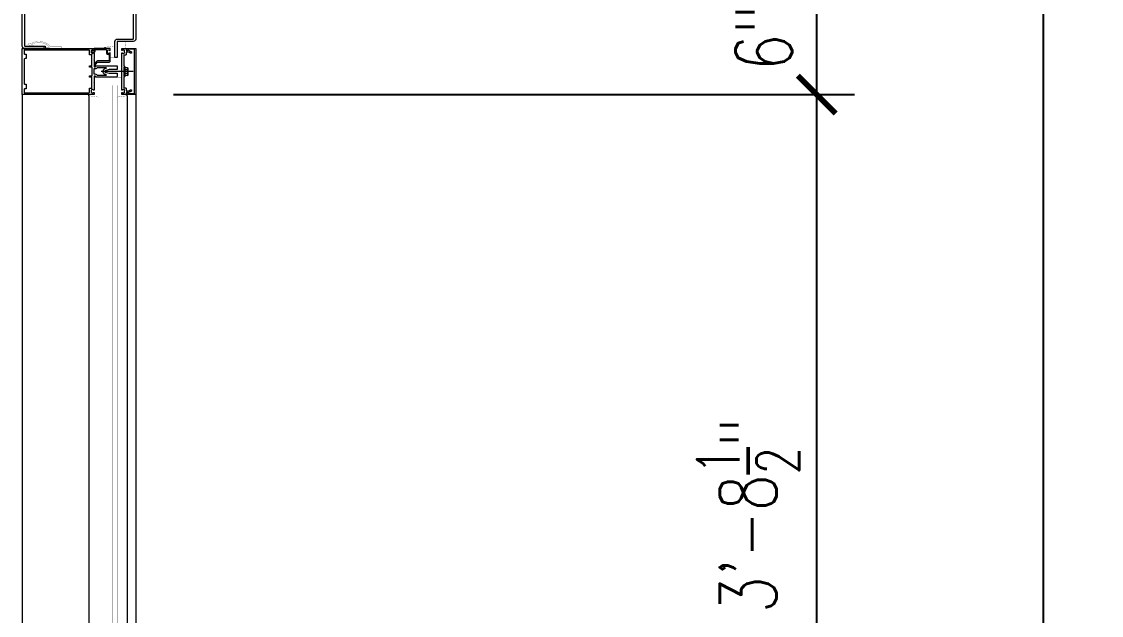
# Model space of a CAD drawing. Header units: inches. Extents: x 3850 to 5846, y -3 to 909.
# Drawn here: x 5740.9 to 5798, y 695.5 to 726.9 of the extents above; entities that cross this region are included whole.
import ezdxf

# ---------------------------------------------------------------- set-up
doc = ezdxf.new("R2010")
doc.units = ezdxf.units.IN
doc.header["$LTSCALE"] = 0.5
doc.header["$MEASUREMENT"] = 0
doc.layers.get('0').update_dxf_attribs({"lineweight": 18})
doc.layers.get('Defpoints').update_dxf_attribs({"color": 140, "lineweight": 18})
for name, color, linetype, lineweight in [('A-Anno-Dims', 211, 'Continuous', 18), ('A-Detl-Fine', 90, 'Continuous', 18), ('A-Detl-Medm', 31, 'Continuous', 25), ('A-Detl-Thin', 150, 'Continuous', 18), ('A-Detl-Wide', 213, 'Continuous', 50)]:
    doc.layers.add(name, color=color, linetype=linetype, lineweight=lineweight)
doc.styles.add('Arch-Dim', font='romans.shx', dxfattribs={"width": 0.75})
doc.dimstyles.new('Aec-Arch-I-96', dxfattribs={"dimscale": 96, "dimtxt": 0.09375, "dimasz": 0.0625, "dimexe": 0.0625, "dimexo": 0.0625, "dimgap": 0.03125, "dimtad": 1, "dimdec": 4, "dimzin": 3, "dimdsep": 46, "dimlunit": 4, "dimtxsty": 'Arch-Dim', "dimblk": 'ARCHTICK', "dimcen": 0.09375, "dimazin": 2, "dimtfac": 0.75, "dimtdec": 4, "dimtix": 1, "dimtmove": 2, "dimatfit": 2, "dimfxl": 1, "dimtolj": 1, "dimtzin": 0, "dimarcsym": 0})

# ---------------------------------------------------------------- blocks, each defined once
blk = doc.blocks.new('_ArchTick')
at = {"color": 0, "linetype": 'ByBlock', "const_width": 0.15}
blk.add_lwpolyline([(-0.5, -0.5), (0.5, 0.5)], dxfattribs=at)
blk = doc.blocks.new('*D239')
at = {"layer": 'A-Anno-Dims', "color": 0, "lineweight": -2, "transparency": 16777216}
for p, q in [((5748.92, 729.004), (5796.92, 729.004)), ((5794.92, 569.004), (5794.92, 729.004)), ((5748.92, 569.004), (5796.92, 569.004))]:
    blk.add_line(p, q, dxfattribs=at)
at = {"layer": 'Defpoints', "color": 0, "transparency": 16777216}
for p in [(5746.92, 729.004), (5794.92, 729.004), (5746.92, 569.004)]:
    blk.add_point(p, dxfattribs=at)
at = {"layer": 'A-Anno-Dims', "color": 0, "lineweight": -2, "transparency": 16777216, "xscale": 2, "yscale": 2, "zscale": 2}
for p, rotation in [((5794.92, 729.004), 90), ((5794.92, 569.004), 270)]:
    blk.add_blockref('_ArchTick', p, dxfattribs=dict(at, rotation=rotation))
at = {"layer": 'A-Anno-Dims', "color": 0, "transparency": 16777216, "insert": (5792.135, 649.004), "char_height": 3, "attachment_point": 5, "rotation": 90, "style": 'Arch-Dim'}
blk.add_mtext('\\A1;13\'-4"', dxfattribs=at)
blk = doc.blocks.new('*D241')
at = {"layer": 'A-Anno-Dims', "color": 0, "lineweight": -2, "transparency": 16777216}
for p, q in [((5748.92, 810.25), (5808.921, 810.25)), ((5806.921, 57), (5806.921, 810.25)), ((5748.92, 57), (5808.921, 57))]:
    blk.add_line(p, q, dxfattribs=at)
at = {"layer": 'Defpoints', "color": 0, "transparency": 16777216}
for p in [(5746.92, 810.25), (5806.921, 810.25), (5746.92, 57)]:
    blk.add_point(p, dxfattribs=at)
at = {"layer": 'A-Anno-Dims', "color": 0, "lineweight": -2, "transparency": 16777216, "xscale": 2, "yscale": 2, "zscale": 2}
for p, rotation in [((5806.921, 810.25), 90), ((5806.921, 57), 270)]:
    blk.add_blockref('_ArchTick', p, dxfattribs=dict(at, rotation=rotation))
at = {"layer": 'A-Anno-Dims', "color": 0, "transparency": 16777216, "insert": (5803.296, 433.625), "char_height": 3, "attachment_point": 5, "rotation": 90, "style": 'Arch-Dim'}
blk.add_mtext('\\A1;62\'-9{\\H0.750000x;\\S1/4;}"', dxfattribs=at)
blk = doc.blocks.new('*D247')
at = {"layer": 'A-Detl-Wide', "color": 0, "lineweight": -2, "transparency": 16777216}
for p, q in [((5742.419, 729.003), (5784.92, 729.003)), ((5782.92, 729.003), (5782.92, 723)), ((5748.92, 723), (5784.92, 723))]:
    blk.add_line(p, q, dxfattribs=at)
at = {"layer": 'Defpoints', "color": 0, "transparency": 16777216}
for p in [(5740.419, 729.003), (5746.92, 723), (5782.92, 723)]:
    blk.add_point(p, dxfattribs=at)
at = {"layer": 'A-Detl-Wide', "color": 0, "lineweight": -2, "transparency": 16777216, "xscale": 2, "yscale": 2, "zscale": 2}
for p, rotation in [((5782.92, 729.003), 90), ((5782.92, 723), 270)]:
    blk.add_blockref('_ArchTick', p, dxfattribs=dict(at, rotation=rotation))
at = {"layer": 'A-Detl-Wide', "color": 0, "transparency": 16777216, "insert": (5780.134, 726.001), "char_height": 3, "attachment_point": 5, "rotation": 90, "style": 'Arch-Dim'}
blk.add_mtext('\\A1;6"', dxfattribs=at)
blk = doc.blocks.new('*D248')
at = {"layer": 'A-Detl-Wide', "color": 0, "lineweight": -2, "transparency": 16777216}
for p, q in [((5748.92, 723), (5784.92, 723)), ((5782.92, 723), (5782.92, 678.503)), ((5748.92, 678.503), (5784.92, 678.503))]:
    blk.add_line(p, q, dxfattribs=at)
at = {"layer": 'Defpoints', "color": 0, "transparency": 16777216}
for p in [(5746.92, 723), (5746.92, 678.503), (5782.92, 678.503)]:
    blk.add_point(p, dxfattribs=at)
at = {"layer": 'A-Detl-Wide', "color": 0, "lineweight": -2, "transparency": 16777216, "xscale": 2, "yscale": 2, "zscale": 2}
for p, rotation in [((5782.92, 723), 90), ((5782.92, 678.503), 270)]:
    blk.add_blockref('_ArchTick', p, dxfattribs=dict(at, rotation=rotation))
at = {"layer": 'A-Detl-Wide', "color": 0, "transparency": 16777216, "insert": (5779.295, 700.751), "char_height": 3, "attachment_point": 5, "rotation": 90, "style": 'Arch-Dim'}
blk.add_mtext('\\A1;3\'-8{\\H0.750000x;\\S1/2;}"', dxfattribs=at)

msp = doc.modelspace()

# ---------------------------------------------------------------- linework, layer by layer
at = {"layer": 'A-Detl-Fine'}
for p, q in [((5745.29302, 725.50205), (5745.29302, 725.44341)), ((5746.35572, 724.46471), (5746.31572, 724.46471)), ((5746.31572, 723.96471), (5746.31572, 724.46471)), ((5746.35572, 723.96471), (5746.35572, 724.46471)), ((5746.78144, 724.22152), (5745.08763, 724.22152)), ((5746.35572, 723.96471), (5746.31572, 723.96471)), ((5746.4954, 724.41763), (5746.35572, 724.41763)), ((5746.4954, 724.31617), (5746.35572, 724.31617)), ((5746.4954, 724.11325), (5746.35572, 724.11325)), ((5746.4954, 724.0118), (5746.35572, 724.0118)), ((5746.49933, 724.02812), (5746.49933, 724.40131)), ((5746.51803, 724.40131), (5746.49933, 724.40131)), ((5746.51803, 724.02812), (5746.49933, 724.02812)), ((5746.53033, 724.06253), (5746.53033, 724.3669)), ((5744.43796, 722.94097), (5744.43764, 678.56113)), ((5744.43796, 722.94097), (5744.43796, 722.99998)), ((5746.4701, 722.94097), (5746.46978, 678.56113)), ((5746.4701, 722.94097), (5746.4701, 723.00176))]:
    msp.add_line(p, q, dxfattribs=at)
at = {"layer": 'A-Detl-Fine', "const_width": 0.01111}
for points in [[(5741.25167, 725.68988), (5741.2364, 725.68573), (5741.22552, 725.67485), (5741.22137, 725.65958)], [(5741.22137, 725.65958), (5741.22418, 725.64685), (5741.23186, 725.63664), (5741.24327, 725.63045)], [(5741.24326, 725.63045), (5741.50824, 725.56467)], [(5741.25783, 725.68928), (5741.25584, 725.68959), (5741.25375, 725.6898), (5741.25167, 725.68988)], [(5741.33079, 725.67115), (5741.25786, 725.68926)], [(5741.79636, 725.81563), (5741.72606, 725.81234), (5741.65599, 725.8027), (5741.58675, 725.78706), (5741.51898, 725.76573), (5741.45328, 725.73907), (5741.39029, 725.70741), (5741.3306, 725.67108)], [(5741.79636, 725.75504), (5741.71795, 725.75083), (5741.6404, 725.73848), (5741.56456, 725.71841), (5741.49129, 725.69106), (5741.42145, 725.65685)], [(5741.51658, 725.58167), (5741.42239, 725.65694)], [(5742.40988, 725.5426), (5742.36605, 725.58733), (5742.31887, 725.62856), (5742.26867, 725.66612), (5742.21576, 725.69986), (5742.16047, 725.72962), (5742.1031, 725.75524), (5742.04398, 725.77655), (5741.98343, 725.79341), (5741.92177, 725.80565), (5741.8593, 725.8131), (5741.79636, 725.81563)], [(5742.36169, 725.5051), (5742.31694, 725.55042), (5742.26862, 725.59165), (5742.21709, 725.62864), (5742.1627, 725.66121), (5742.10581, 725.68921), (5742.04678, 725.71248), (5741.98596, 725.73086), (5741.92371, 725.74419), (5741.86039, 725.7523), (5741.79636, 725.75504)], [(5746.40817, 725.80846), (5746.39445, 725.74731), (5746.38622, 725.68495), (5746.38348, 725.62198)], [(5746.38348, 725.62198), (5746.38622, 725.55901), (5746.39445, 725.49665), (5746.40817, 725.4355)], [(5741.50824, 725.56469), (5741.50906, 725.56452), (5741.50992, 725.5644), (5741.51076, 725.56435)], [(5741.51076, 725.56435), (5741.51562, 725.56567), (5741.51908, 725.56913), (5741.52039, 725.57398)], [(5741.52039, 725.57398), (5741.51993, 725.57691), (5741.51861, 725.57954), (5741.51656, 725.58165)], [(5742.3619, 725.50362), (5742.01909, 725.50362)], [(5742.01909, 725.50362), (5742.01909, 725.47332)], [(5742.04939, 725.44304), (5742.03412, 725.44718), (5742.02325, 725.45806), (5742.01911, 725.47332)], [(5742.04939, 725.44304), (5742.99631, 725.44304)], [(5742.99631, 725.54077), (5742.40997, 725.54077)], [(5742.99631, 725.44304), (5742.99631, 725.54077)], [(5745.82072, 725.57685), (5745.29302, 725.50205)], [(5745.29302, 725.44341), (5745.40601, 725.44341)], [(5745.94286, 725.44267), (5746.18718, 725.44267)], [(5746.18718, 725.09085), (5745.94286, 725.09085)], [(5745.57641, 724.97435), (5745.82072, 724.97435)], [(5746.18693, 724.52739), (5745.94264, 724.52739)], [(5745.94264, 723.91565), (5746.18693, 723.91565)], [(5744.72135, 723.46867), (5744.96566, 723.46867)], [(5746.18671, 723.46867), (5745.94239, 723.46867)], [(5744.96566, 722.86619), (5744.43796, 722.94097)], [(5745.94239, 722.86619), (5746.4701, 722.94097)]]:
    msp.add_lwpolyline(points, dxfattribs=at)
at = {"layer": 'A-Detl-Fine', "linetype": 'Continuous', "const_width": 0.01111}
for points in [[(5745.94264, 724.52739), (5745.94264, 724.4663)], [(5745.94264, 723.97672), (5745.94264, 723.91565)]]:
    msp.add_lwpolyline(points, dxfattribs=at)
at = {"layer": 'A-Detl-Fine'}
for centre, radius, start, end in [((5746.47602, 724.3669), 0.05431, 290.9107, 69.0893), ((5746.36548, 724.21471), 0.16485, 322.0123, 37.9877), ((5746.47602, 724.06253), 0.05431, 290.9107, 69.0893)]:
    msp.add_arc(centre, radius, start, end, dxfattribs=at)
at = {"layer": 'A-Detl-Medm', "linetype": 'Continuous', "const_width": 0.01111}
for points in [[(5744.9651, 678.01351), (5744.96542, 723.48859)], [(5744.96542, 723.48859), (5745.94264, 723.48859)], [(5745.2094, 678.01351), (5745.20971, 723.48859)], [(5745.69832, 723.48859), (5745.69801, 678.01351)], [(5745.94264, 723.48859), (5745.94232, 678.01351)], [(5745.20971, 723.2443), (5745.69832, 723.2443)]]:
    msp.add_lwpolyline(points, dxfattribs=at)
at = {"layer": 'A-Detl-Thin'}
for p, q in [((5740.91971, 722.99998), (5740.91971, 725.44304)), ((5740.91971, 725.44304), (5744.70157, 725.44304)), ((5744.4475, 725.34531), (5741.01744, 725.34531)), ((5741.01744, 725.34531), (5741.01744, 725.18896)), ((5741.01744, 725.18896), (5741.01748, 725.18896)), ((5741.01748, 725.18896), (5741.02546, 725.15938)), ((5741.02546, 725.15938), (5741.04649, 725.13834)), ((5741.04649, 725.13834), (5741.07608, 725.13034)), ((5741.07608, 725.13034), (5741.07608, 725.13032)), ((5741.07608, 725.13032), (5741.13471, 725.13032)), ((5741.13471, 725.13032), (5741.13471, 724.90069)), ((5744.4475, 725.34529), (5744.4475, 725.34531)), ((5744.4623, 725.34129), (5744.4475, 725.34529)), ((5744.47281, 725.33078), (5744.4623, 725.34129)), ((5744.47679, 725.316), (5744.47281, 725.33078)), ((5744.47681, 725.316), (5744.47679, 725.316)), ((5744.47681, 725.11568), (5744.47681, 725.316)), ((5744.47684, 725.11568), (5744.47681, 725.11568)), ((5744.47951, 725.10583), (5744.47684, 725.11568)), ((5744.4865, 725.09883), (5744.47951, 725.10583)), ((5744.49635, 725.09615), (5744.4865, 725.09883)), ((5744.49635, 725.09613), (5744.49635, 725.09615)), ((5744.59896, 725.09613), (5744.49635, 725.09613)), ((5744.57455, 725.31015), (5744.57453, 725.31015)), ((5744.57453, 725.31015), (5744.57453, 725.22414)), ((5744.57453, 725.22414), (5744.57455, 725.22414)), ((5744.5812, 725.3348), (5744.57455, 725.31015)), ((5744.57455, 725.22414), (5744.5812, 725.19948)), ((5744.59873, 725.35234), (5744.5812, 725.3348)), ((5744.5812, 725.19948), (5744.59873, 725.18195)), ((5744.60426, 725.30203), (5744.59403, 725.28079)), ((5744.59403, 725.28079), (5744.60178, 725.25994)), ((5744.62339, 725.359), (5744.59873, 725.35234)), ((5744.59873, 725.18195), (5744.62339, 725.17529)), ((5744.59896, 724.52739), (5744.59896, 725.09613)), ((5744.60178, 725.25994), (5744.62339, 725.25054)), ((5744.64802, 725.33981), (5744.60424, 725.30204)), ((5744.60424, 725.30204), (5744.60426, 725.30203)), ((5744.63366, 725.359), (5744.62339, 725.359)), ((5744.62339, 725.25054), (5744.72112, 725.25054)), ((5744.62339, 725.17529), (5744.63366, 725.17529)), ((5744.63368, 725.35898), (5744.63366, 725.359)), ((5744.63366, 725.1753), (5744.65656, 725.17832)), ((5744.63366, 725.17529), (5744.63366, 725.1753)), ((5744.6566, 725.35595), (5744.63368, 725.35898)), ((5744.64804, 725.33977), (5744.64802, 725.33981)), ((5744.65853, 725.34333), (5744.64804, 725.33977)), ((5744.65656, 725.17832), (5744.67772, 725.18712)), ((5744.67777, 725.34714), (5744.6566, 725.35595)), ((5744.66807, 725.33896), (5744.65853, 725.34333)), ((5744.67223, 725.3287), (5744.66807, 725.33896)), ((5744.67224, 725.3287), (5744.67223, 725.3287)), ((5744.67224, 725.30915), (5744.67224, 725.3287)), ((5744.72112, 725.30915), (5744.67224, 725.30915)), ((5744.67772, 725.18712), (5744.69602, 725.20123)), ((5744.69607, 725.333), (5744.67777, 725.34714)), ((5744.69602, 725.20123), (5744.69607, 725.20123)), ((5744.70666, 725.3287), (5744.69607, 725.33306)), ((5744.69607, 725.33306), (5744.69607, 725.333)), ((5744.69607, 725.20123), (5744.70666, 725.20558)), ((5744.70157, 725.44304), (5744.70157, 725.443)), ((5744.70157, 725.443), (5744.71142, 725.44034)), ((5744.71665, 725.33283), (5744.70666, 725.3287)), ((5744.70666, 725.20558), (5744.71665, 725.20146)), ((5744.71142, 725.44034), (5744.71842, 725.43334)), ((5744.72108, 725.34336), (5744.71665, 725.33283)), ((5744.71665, 725.20146), (5744.72108, 725.19092)), ((5744.71842, 725.43334), (5744.72108, 725.42349)), ((5744.72108, 725.42349), (5744.72112, 725.42349)), ((5744.72112, 725.34336), (5744.72108, 725.34336)), ((5744.72108, 725.19092), (5744.72112, 725.19092)), ((5744.72379, 725.43334), (5744.72112, 725.42349)), ((5744.72112, 725.42349), (5744.72112, 725.34336)), ((5744.72112, 725.42349), (5744.72112, 725.30915)), ((5744.72112, 725.25055), (5744.7507, 725.25853)), ((5744.72112, 725.25054), (5744.72112, 725.25055)), ((5744.72112, 725.19092), (5744.72112, 724.84693)), ((5744.7308, 725.44035), (5744.72379, 725.43334)), ((5744.74064, 725.44302), (5744.7308, 725.44035)), ((5745.55664, 725.44304), (5744.74064, 725.44304)), ((5744.74064, 725.44304), (5744.74064, 725.44302)), ((5744.7507, 725.25853), (5744.77173, 725.27956)), ((5744.77173, 725.27956), (5744.77972, 725.30913)), ((5744.77972, 725.30913), (5744.77974, 725.30915)), ((5744.77974, 725.30915), (5744.77974, 725.3844)), ((5744.77974, 725.3844), (5745.37096, 725.3844)), ((5745.37096, 725.3844), (5745.37096, 725.22414)), ((5745.37096, 725.22414), (5745.37098, 725.22414)), ((5745.37098, 725.22414), (5745.38563, 725.16989)), ((5745.38563, 725.16989), (5745.4242, 725.13132)), ((5745.4242, 725.13132), (5745.47846, 725.11667)), ((5745.4296, 725.22414), (5745.4296, 725.31015)), ((5745.4296, 725.31015), (5745.42962, 725.31015)), ((5745.42962, 725.22414), (5745.4296, 725.22414)), ((5745.42962, 725.31015), (5745.43629, 725.33479)), ((5745.43629, 725.1995), (5745.42962, 725.22414)), ((5745.43629, 725.33479), (5745.45381, 725.3523)), ((5745.45381, 725.18198), (5745.43629, 725.1995)), ((5745.45381, 725.3523), (5745.47846, 725.35898)), ((5745.47846, 725.1753), (5745.45381, 725.18198)), ((5745.47846, 725.35898), (5745.47846, 725.359)), ((5745.47846, 725.359), (5745.48872, 725.359)), ((5745.47846, 725.17529), (5745.47846, 725.1753)), ((5745.48872, 725.17529), (5745.47846, 725.17529)), ((5745.47846, 725.11667), (5745.47846, 725.11665)), ((5745.47846, 725.11665), (5745.51755, 725.11665)), ((5745.48872, 725.359), (5745.48874, 725.35898)), ((5745.51162, 725.17834), (5745.48872, 725.1753)), ((5745.48872, 725.1753), (5745.48872, 725.17529)), ((5745.48874, 725.35898), (5745.51166, 725.35593)), ((5745.53278, 725.18714), (5745.51162, 725.17834)), ((5745.51166, 725.35593), (5745.53282, 725.34711)), ((5745.51755, 725.11665), (5745.51755, 724.77657)), ((5745.5511, 725.20125), (5745.53278, 725.18714)), ((5745.53282, 725.34711), (5745.55114, 725.333)), ((5745.55114, 725.20123), (5745.5511, 725.20125)), ((5745.55114, 725.333), (5745.55114, 725.33306)), ((5745.55114, 725.33306), (5745.56172, 725.3287)), ((5745.56172, 725.20559), (5745.55114, 725.20123)), ((5745.55664, 725.443), (5745.55664, 725.44304)), ((5745.56649, 725.44035), (5745.55664, 725.443)), ((5745.56172, 725.3287), (5745.57172, 725.33283)), ((5745.57172, 725.20146), (5745.56172, 725.20559)), ((5745.57349, 725.43334), (5745.56649, 725.44035)), ((5745.57172, 725.33283), (5745.57614, 725.34336)), ((5745.57614, 725.19092), (5745.57172, 725.20146)), ((5745.57614, 725.42349), (5745.57349, 725.43334)), ((5745.57618, 725.42349), (5745.57614, 725.42349)), ((5745.57614, 725.34336), (5745.57618, 725.34336)), ((5745.57618, 725.19092), (5745.57614, 725.19092)), ((5745.57618, 725.34336), (5745.57618, 725.42349)), ((5745.57618, 724.77657), (5745.57618, 725.19092)), ((5746.42734, 725.36485), (5746.42734, 725.3844)), ((5746.42734, 725.3844), (5746.42738, 725.3844)), ((5746.42738, 725.36485), (5746.42734, 725.36485)), ((5746.42738, 725.3844), (5746.43539, 725.41397)), ((5746.43271, 725.34515), (5746.42738, 725.36485)), ((5746.44672, 725.33114), (5746.43271, 725.34515)), ((5746.43539, 725.41397), (5746.45641, 725.43499)), ((5746.46643, 725.3258), (5746.44672, 725.33114)), ((5746.45641, 725.43499), (5746.48598, 725.443)), ((5746.48614, 725.33113), (5746.46643, 725.3258)), ((5746.48598, 725.443), (5746.48598, 725.44304)), ((5746.48598, 725.44304), (5746.91986, 725.44304)), ((5746.50015, 725.34514), (5746.48614, 725.33113)), ((5746.50549, 725.36485), (5746.50015, 725.34514)), ((5746.5055, 725.36485), (5746.50549, 725.36485)), ((5746.86122, 725.39418), (5746.5055, 725.39418)), ((5746.5055, 725.39418), (5746.5055, 725.36485)), ((5746.86122, 723.04886), (5746.86122, 725.39418)), ((5746.91986, 725.44304), (5746.91986, 722.99998)), ((5741.01748, 724.84205), (5741.01744, 724.84205)), ((5741.01744, 724.84205), (5741.01744, 723.60099)), ((5741.02546, 724.87163), (5741.01748, 724.84205)), ((5741.04649, 724.89267), (5741.02546, 724.87163)), ((5741.07608, 724.90067), (5741.04649, 724.89267)), ((5741.13471, 724.90069), (5741.07608, 724.90069)), ((5741.07608, 724.90069), (5741.07608, 724.90067)), ((5744.47681, 724.46875), (5744.47681, 724.50784)), ((5744.47681, 724.50784), (5744.47682, 724.50784)), ((5744.47684, 724.46875), (5744.47681, 724.46875)), ((5744.47682, 724.50784), (5744.4795, 724.51769)), ((5744.47951, 724.4589), (5744.47684, 724.46875)), ((5744.4795, 724.51769), (5744.4865, 724.52469)), ((5744.4865, 724.4519), (5744.47951, 724.4589)), ((5744.4865, 724.52469), (5744.49635, 724.52735)), ((5744.49635, 724.44922), (5744.4865, 724.4519)), ((5744.49635, 724.52735), (5744.49635, 724.52739)), ((5744.49635, 724.52739), (5744.59896, 724.52739)), ((5744.49635, 724.44921), (5744.49635, 724.44922)), ((5744.62339, 724.44921), (5744.49635, 724.44921)), ((5744.62339, 723.99382), (5744.62339, 724.44921)), ((5744.72112, 724.84693), (5744.70646, 724.83227)), ((5744.70646, 724.83227), (5744.72112, 724.81762)), ((5744.72112, 724.81762), (5744.72112, 724.47852)), ((5744.72112, 724.47852), (5744.72245, 724.47359)), ((5744.72245, 724.47359), (5744.72596, 724.47009)), ((5744.72596, 724.47009), (5744.73088, 724.46875)), ((5744.72894, 724.59579), (5744.72892, 724.59579)), ((5744.72892, 724.59579), (5744.72892, 724.4883)), ((5744.72892, 724.4883), (5744.72894, 724.4883)), ((5744.73094, 724.611), (5744.72894, 724.59579)), ((5744.72894, 724.4883), (5744.73161, 724.47845)), ((5744.73088, 724.46875), (5744.78561, 724.46875)), ((5744.73677, 724.62506), (5744.73094, 724.611)), ((5744.73161, 724.47845), (5744.73861, 724.47144)), ((5744.74611, 724.63724), (5744.73677, 724.62506)), ((5744.73861, 724.47144), (5744.74846, 724.46877)), ((5744.86825, 724.7594), (5744.74611, 724.63726)), ((5744.74611, 724.63726), (5744.74611, 724.63724)), ((5744.74846, 724.46877), (5744.74846, 724.46875)), ((5744.74846, 724.46875), (5744.76801, 724.46875)), ((5744.76801, 724.46879), (5744.77786, 724.47145)), ((5744.76801, 724.46875), (5744.76801, 724.46879)), ((5744.77786, 724.47145), (5744.78486, 724.47845)), ((5744.78486, 724.47845), (5744.78752, 724.4883)), ((5744.78561, 724.46877), (5744.79054, 724.47009)), ((5744.78561, 724.46875), (5744.78561, 724.46877)), ((5744.78752, 724.4883), (5744.78756, 724.4883)), ((5744.78756, 724.59579), (5744.90972, 724.71795)), ((5744.78756, 724.4883), (5744.78756, 724.59579)), ((5744.79054, 724.47009), (5744.79404, 724.47359)), ((5744.79404, 724.47359), (5744.79536, 724.47852)), ((5744.79536, 724.47852), (5744.79538, 724.47852)), ((5744.79538, 724.47852), (5744.79538, 724.51761)), ((5744.79538, 724.51761), (5744.79539, 724.51761)), ((5744.79539, 724.51761), (5744.79674, 724.52253)), ((5744.79674, 724.52253), (5744.80024, 724.52603)), ((5744.80024, 724.52603), (5744.80516, 724.52735)), ((5744.80516, 724.52735), (5744.80516, 724.52739)), ((5744.80516, 724.52739), (5745.94264, 724.52739)), ((5744.86827, 724.7594), (5744.86825, 724.7594)), ((5744.88045, 724.76874), (5744.86827, 724.7594)), ((5744.89451, 724.77456), (5744.88045, 724.76874)), ((5744.90972, 724.77657), (5744.89451, 724.77456)), ((5745.51755, 724.77657), (5744.90972, 724.77657)), ((5744.90972, 724.71795), (5745.51755, 724.71795)), ((5745.51755, 724.71797), (5745.54712, 724.72595)), ((5745.51755, 724.71795), (5745.51755, 724.71797)), ((5745.54712, 724.72595), (5745.56815, 724.74697)), ((5745.56815, 724.74697), (5745.57614, 724.77655)), ((5745.57614, 724.77655), (5745.57618, 724.77657)), ((5745.94264, 724.52739), (5745.94264, 724.4883)), ((5745.94264, 724.4883), (5745.9573, 724.47363)), ((5745.9573, 724.47363), (5745.94264, 724.45897)), ((5745.94264, 724.45897), (5745.94264, 724.38765)), ((5744.47681, 723.93519), (5744.47681, 723.97429)), ((5744.47681, 723.97429), (5744.47682, 723.97429)), ((5744.47684, 723.93519), (5744.47681, 723.93519)), ((5744.47682, 723.97429), (5744.4795, 723.98413)), ((5744.47951, 723.92535), (5744.47684, 723.93519)), ((5744.4795, 723.98413), (5744.4865, 723.99113)), ((5744.4865, 723.91834), (5744.47951, 723.92535)), ((5744.4865, 723.99113), (5744.49635, 723.99379)), ((5744.49635, 723.91567), (5744.4865, 723.91834)), ((5744.49635, 723.99379), (5744.49635, 723.99382)), ((5744.49635, 723.99382), (5744.62339, 723.99382)), ((5744.49635, 723.91565), (5744.49635, 723.91567)), ((5744.59896, 723.91565), (5744.49635, 723.91565)), ((5744.59896, 723.34691), (5744.59896, 723.91565)), ((5744.72112, 724.072), (5744.72112, 724.37102)), ((5744.72112, 724.37102), (5744.78561, 724.37102)), ((5744.78561, 724.072), (5744.72112, 724.072)), ((5744.72245, 723.96943), (5744.72112, 723.9645)), ((5744.72112, 723.9645), (5744.72112, 723.62541)), ((5744.72596, 723.97293), (5744.72245, 723.96943)), ((5744.73088, 723.97427), (5744.72596, 723.97293)), ((5744.78561, 723.97429), (5744.73088, 723.97429)), ((5744.73088, 723.97429), (5744.73088, 723.97427)), ((5744.78559, 724.37104), (5744.82429, 724.37821)), ((5744.78561, 724.37102), (5744.78559, 724.37104)), ((5744.78565, 724.07198), (5744.78561, 724.072)), ((5744.78561, 723.97425), (5744.78561, 723.97429)), ((5744.79054, 723.97293), (5744.78561, 723.97425)), ((5744.82434, 724.06478), (5744.78565, 724.07198)), ((5744.79404, 723.96943), (5744.79054, 723.97293)), ((5744.79536, 723.9645), (5744.79404, 723.96943)), ((5744.79538, 723.9645), (5744.79536, 723.9645)), ((5744.79538, 723.92541), (5744.79538, 723.9645)), ((5744.79539, 723.92541), (5744.79538, 723.92541)), ((5744.79674, 723.92049), (5744.79539, 723.92541)), ((5744.80024, 723.91699), (5744.79674, 723.92049)), ((5744.80516, 723.91565), (5744.80024, 723.91699)), ((5745.94264, 723.91565), (5744.80516, 723.91565)), ((5744.82429, 724.37821), (5744.85734, 724.39843)), ((5744.85738, 724.04454), (5744.82434, 724.06478)), ((5744.85734, 724.39843), (5744.88134, 724.42962)), ((5744.88136, 724.01332), (5744.85738, 724.04454)), ((5744.88134, 724.42962), (5744.88136, 724.42966)), ((5744.88136, 724.42966), (5745.3343, 724.42966)), ((5745.3343, 724.01336), (5744.88136, 724.01336)), ((5744.88136, 724.01336), (5744.88136, 724.01332)), ((5745.19942, 724.2933), (5745.18251, 724.24637)), ((5745.18251, 724.24637), (5745.18251, 724.19666)), ((5745.18251, 724.19666), (5745.19942, 724.14974)), ((5745.23325, 724.33187), (5745.19942, 724.2933)), ((5745.19942, 724.14974), (5745.23325, 724.11117)), ((5745.284, 724.35651), (5745.23325, 724.33187)), ((5745.23325, 724.11117), (5745.284, 724.08653)), ((5745.30929, 724.26211), (5745.2816, 724.2386)), ((5745.2816, 724.2386), (5745.2816, 724.20444)), ((5745.2816, 724.20444), (5745.30929, 724.18093)), ((5745.34188, 724.37203), (5745.28399, 724.35651)), ((5745.28399, 724.35651), (5745.284, 724.35651)), ((5745.284, 724.08653), (5745.28399, 724.08651)), ((5745.28399, 724.08651), (5745.34188, 724.07101)), ((5745.52243, 724.31923), (5745.30929, 724.26213)), ((5745.30929, 724.26213), (5745.30929, 724.26211)), ((5745.30929, 724.18093), (5745.30929, 724.18091)), ((5745.30929, 724.18091), (5745.52243, 724.12379)), ((5745.3343, 724.42966), (5745.3343, 724.42964)), ((5745.3343, 724.42964), (5745.35885, 724.41667)), ((5745.35884, 724.02636), (5745.3343, 724.0134)), ((5745.3343, 724.0134), (5745.3343, 724.01336)), ((5745.36223, 724.39092), (5745.34188, 724.37205)), ((5745.34188, 724.37205), (5745.34188, 724.37203)), ((5745.34188, 724.07101), (5745.34189, 724.07099)), ((5745.34189, 724.07099), (5745.36224, 724.0521)), ((5745.36224, 724.0521), (5745.35884, 724.02636)), ((5745.35885, 724.41667), (5745.36223, 724.39092)), ((5745.94264, 724.31923), (5745.52243, 724.31923)), ((5745.52243, 724.12379), (5745.94264, 724.12379)), ((5745.94264, 724.38765), (5745.9573, 724.37299)), ((5745.9573, 724.37299), (5745.94264, 724.35832)), ((5745.94264, 724.35832), (5745.94264, 724.31923)), ((5745.94264, 724.12379), (5745.94264, 724.0847)), ((5745.94264, 724.0847), (5745.9573, 724.07005)), ((5745.9573, 724.07005), (5745.94264, 724.05539)), ((5745.94264, 724.05539), (5745.94264, 723.98405)), ((5745.94264, 723.98405), (5745.9573, 723.96939)), ((5745.9573, 723.96939), (5745.94264, 723.95474)), ((5745.94264, 723.95474), (5745.94264, 723.91565)), ((5741.01744, 723.60099), (5741.01748, 723.60099)), ((5741.01748, 723.60099), (5741.02546, 723.57141)), ((5741.02546, 723.57141), (5741.04649, 723.55037)), ((5741.04649, 723.30468), (5741.02546, 723.28364)), ((5741.04649, 723.55037), (5741.07608, 723.54237)), ((5741.07608, 723.31268), (5741.04649, 723.30468)), ((5741.07608, 723.54237), (5741.07608, 723.54235)), ((5741.07608, 723.54235), (5741.13471, 723.54235)), ((5741.13471, 723.3127), (5741.07608, 723.3127)), ((5741.07608, 723.3127), (5741.07608, 723.31268)), ((5741.13471, 723.54235), (5741.13471, 723.3127)), ((5744.47681, 723.12702), (5744.47681, 723.32736)), ((5744.47681, 723.32736), (5744.47682, 723.32736)), ((5744.47682, 723.32736), (5744.4795, 723.33721)), ((5744.4795, 723.33721), (5744.4865, 723.34421)), ((5744.4865, 723.34421), (5744.49635, 723.34687)), ((5744.49635, 723.34687), (5744.49635, 723.34691)), ((5744.49635, 723.34691), (5744.59896, 723.34691)), ((5744.72112, 723.62541), (5744.70646, 723.61075)), ((5744.70646, 723.61075), (5744.72112, 723.59609)), ((5744.72112, 723.59609), (5744.72112, 723.25211)), ((5740.91971, 722.99998), (5740.91955, 678.50268)), ((5744.70157, 722.99998), (5740.91971, 722.99998)), ((5741.01748, 723.25406), (5741.01744, 723.25406)), ((5741.01744, 723.25406), (5741.01744, 723.09771)), ((5741.01744, 723.09771), (5744.4475, 723.09771)), ((5741.02546, 723.28364), (5741.01748, 723.25406)), ((5744.4475, 723.09773), (5744.46228, 723.10172)), ((5744.4475, 723.09771), (5744.4475, 723.09773)), ((5744.46228, 723.10172), (5744.4728, 723.11223)), ((5744.4728, 723.11223), (5744.47679, 723.12702)), ((5744.47679, 723.12702), (5744.47681, 723.12702)), ((5744.57455, 723.21888), (5744.57453, 723.21888)), ((5744.57453, 723.21888), (5744.57453, 723.13289)), ((5744.57453, 723.13289), (5744.57455, 723.13289)), ((5744.5812, 723.24354), (5744.57455, 723.21888)), ((5744.57455, 723.13289), (5744.5812, 723.10824)), ((5744.59873, 723.26107), (5744.5812, 723.24354)), ((5744.5812, 723.10824), (5744.59873, 723.0907)), ((5744.62339, 723.26773), (5744.59873, 723.26107)), ((5744.59873, 723.0907), (5744.62339, 723.08404)), ((5744.63366, 723.26775), (5744.62339, 723.26775)), ((5744.62339, 723.26775), (5744.62339, 723.26773)), ((5744.62339, 723.08404), (5744.63366, 723.08404)), ((5744.63368, 723.26773), (5744.63366, 723.26775)), ((5744.63366, 723.08406), (5744.65656, 723.08707)), ((5744.63366, 723.08404), (5744.63366, 723.08406)), ((5744.6566, 723.26471), (5744.63368, 723.26773)), ((5744.65656, 723.08707), (5744.67772, 723.09587)), ((5744.67777, 723.25589), (5744.6566, 723.26471)), ((5744.67772, 723.09587), (5744.69602, 723.10998)), ((5744.69607, 723.24175), (5744.67777, 723.25589)), ((5744.69602, 723.10998), (5744.69607, 723.10996)), ((5744.70666, 723.23746), (5744.69607, 723.24181)), ((5744.69607, 723.24181), (5744.69607, 723.24175)), ((5744.69607, 723.10996), (5744.70666, 723.11432)), ((5744.71142, 723.00268), (5744.70157, 723.00002)), ((5744.70157, 723.00002), (5744.70157, 722.99998)), ((5744.71665, 723.24158), (5744.70666, 723.23746)), ((5744.70666, 723.11432), (5744.71665, 723.11019)), ((5744.71842, 723.00968), (5744.71142, 723.00268)), ((5744.72108, 723.25211), (5744.71665, 723.24158)), ((5744.71665, 723.11019), (5744.72108, 723.09966)), ((5744.72108, 723.01953), (5744.71842, 723.00968)), ((5744.72112, 723.25211), (5744.72108, 723.25211)), ((5744.72108, 723.09966), (5744.72112, 723.09966)), ((5744.72112, 723.01953), (5744.72108, 723.01953)), ((5744.72112, 723.09966), (5744.72112, 723.01953)), ((5746.42734, 723.05862), (5746.42734, 723.07817)), ((5746.42734, 723.07817), (5746.42738, 723.07817)), ((5746.42736, 723.05862), (5746.42734, 723.05862)), ((5746.43538, 723.02905), (5746.42736, 723.05862)), ((5746.42738, 723.07817), (5746.43271, 723.09788)), ((5746.43271, 723.09788), (5746.44672, 723.11189)), ((5746.45641, 723.00803), (5746.43538, 723.02905)), ((5746.44672, 723.11189), (5746.46643, 723.11722)), ((5746.48598, 723.00002), (5746.45641, 723.00803)), ((5746.46643, 723.11722), (5746.48614, 723.11188)), ((5746.48598, 722.99998), (5746.48598, 723.00002)), ((5746.91986, 722.99998), (5746.48598, 722.99998)), ((5746.48614, 723.11188), (5746.50015, 723.09787)), ((5746.50015, 723.09787), (5746.50549, 723.07817)), ((5746.50549, 723.07817), (5746.5055, 723.07817)), ((5746.5055, 723.07817), (5746.5055, 723.04886)), ((5746.5055, 723.04886), (5746.86122, 723.04886)), ((5746.91986, 722.99998), (5746.91955, 678.50212))]:
    msp.add_line(p, q, dxfattribs=at)
for points in [[(5746.91984, 732.06547), (5746.91984, 725.93449, -0.41421356), (5746.79484, 725.80949), (5745.95826, 725.80949, 0.41421356), (5745.94264, 725.79387), (5745.94264, 724.95443), (5745.82048, 724.95443), (5745.82048, 725.80665, -0.41421356), (5745.94548, 725.93165), (5746.78206, 725.93165, 0.41421356), (5746.79768, 725.94728), (5746.79768, 732.05269, 0.41421356), (5746.78206, 732.06831), (5745.94548, 732.06831, -0.41421356), (5745.82048, 732.19331), (5745.82048, 733.04553), (5745.94264, 733.04553), (5745.94264, 732.20609, 0.41421356), (5745.95826, 732.19047), (5746.79484, 732.19047, -0.41421356)], [(5741.04471, 725.44304, -0.41421356), (5740.91971, 725.56804), (5740.91971, 732.43192, -0.41421356), (5741.04471, 732.55692), (5742.13562, 732.55692), (5742.13562, 732.43476), (5741.05749, 732.43476, 0.41421356), (5741.04187, 732.41914), (5741.04187, 725.58082, 0.41421356), (5741.05749, 725.5652), (5742.13562, 725.5652), (5742.13562, 725.44304)]]:
    msp.add_lwpolyline(points, format="xyb", close=True, dxfattribs=at)
msp.add_lwpolyline([(5746.65209, 723.25477), (5746.65211, 723.25475), (5746.67185, 723.25998), (5746.69099, 723.25484), (5746.70547, 723.24045), (5746.7107, 723.2207), (5746.70556, 723.20157), (5746.69116, 723.18708), (5746.69118, 723.18706), (5746.51272, 723.08404), (5746.5127, 723.084), (5746.4802, 723.11555), (5746.43832, 723.10868), (5746.41759, 723.0684), (5746.41756, 723.0684), (5746.41756, 723.02931), (5746.41754, 723.02931), (5746.41353, 723.01453), (5746.40303, 723.00402), (5746.38825, 723.00002), (5746.38825, 722.99998), (5746.20648, 722.99998), (5746.20648, 723.00002), (5746.19663, 723.00268), (5746.18964, 723.00968), (5746.18697, 723.01953), (5746.18693, 723.01953), (5746.18693, 723.09966), (5746.18695, 723.09966), (5746.1914, 723.11019), (5746.2014, 723.11432), (5746.21198, 723.10996), (5746.21201, 723.11002), (5746.2303, 723.09589), (5746.25147, 723.08709), (5746.2744, 723.08406), (5746.2744, 723.08404), (5746.28466, 723.08404), (5746.28466, 723.08406), (5746.30931, 723.09071), (5746.32684, 723.10823), (5746.3335, 723.13289), (5746.33352, 723.13289), (5746.33352, 723.21888), (5746.3335, 723.21888), (5746.32685, 723.24352), (5746.30933, 723.26105), (5746.28466, 723.26772), (5746.28466, 723.26775), (5746.2744, 723.26775), (5746.2744, 723.26773), (5746.25148, 723.26471), (5746.23032, 723.25591), (5746.21201, 723.24177), (5746.21198, 723.24181), (5746.2014, 723.23746), (5746.19141, 723.24158), (5746.18697, 723.25211), (5746.18693, 723.25211), (5746.18693, 724.00163), (5746.17229, 724.0163), (5746.18693, 724.03096), (5746.18693, 724.41208), (5746.17229, 724.42672), (5746.18693, 724.44139), (5746.18693, 725.19092), (5746.18695, 725.19092), (5746.1914, 725.20146), (5746.2014, 725.20558), (5746.21198, 725.20123), (5746.21201, 725.20127), (5746.2303, 725.18714), (5746.25147, 725.17833), (5746.2744, 725.1753), (5746.2744, 725.17529), (5746.28466, 725.17529), (5746.28466, 725.1753), (5746.30931, 725.18195), (5746.32684, 725.19948), (5746.3335, 725.22414), (5746.33352, 725.22414), (5746.33352, 725.31015), (5746.3335, 725.31015), (5746.32685, 725.33479), (5746.30933, 725.35232), (5746.28466, 725.35898), (5746.28466, 725.359), (5746.2744, 725.359), (5746.2744, 725.35898), (5746.25148, 725.35596), (5746.23032, 725.34715), (5746.21201, 725.33302), (5746.21198, 725.33306), (5746.2014, 725.3287), (5746.19141, 725.33283), (5746.18697, 725.34336), (5746.18693, 725.34336), (5746.18693, 725.42349), (5746.18697, 725.42349), (5746.18964, 725.43334), (5746.19663, 725.44034), (5746.20648, 725.443), (5746.20648, 725.44304), (5746.38825, 725.44304), (5746.38825, 725.44302), (5746.40303, 725.43902), (5746.41354, 725.42851), (5746.41754, 725.41373), (5746.41756, 725.41373), (5746.41756, 725.37464), (5746.41759, 725.37464), (5746.4383, 725.33436), (5746.48018, 725.32747), (5746.5127, 725.359), (5746.51272, 725.359), (5746.69118, 725.25596), (5746.69118, 725.25592), (5746.70558, 725.24144), (5746.7107, 725.22231), (5746.70545, 725.20257), (5746.69098, 725.18817), (5746.67185, 725.18304), (5746.65211, 725.18827), (5746.65209, 725.18825), (5746.54931, 725.2476), (5746.41756, 725.2476), (5746.41756, 725.13619), (5746.41754, 725.13618), (5746.40952, 725.10661), (5746.38851, 725.0856), (5746.35894, 725.07759), (5746.35894, 725.07756), (5746.28466, 725.07756), (5746.28466, 724.53912), (5746.30909, 724.51467), (5746.30909, 724.23616), (5746.29443, 724.22152), (5746.30909, 724.20685), (5746.30909, 723.92835), (5746.28466, 723.90392), (5746.28466, 723.36546), (5746.35894, 723.36546), (5746.35894, 723.36545), (5746.38852, 723.35743), (5746.40954, 723.3364), (5746.41754, 723.30683), (5746.41756, 723.30684), (5746.41756, 723.19544), (5746.54931, 723.19544)], close=True, dxfattribs=at)

# ---------------------------------------------------------------- dimensions: what is measured, and where the dimension line sits
at = {"layer": 'A-Anno-Dims'}
for base, p1, p2, picture, middle in [((5806.92053, 810.24998), (5746.91997, 57.00008), (5746.91997, 810.24998), '*D241', (5803.29553, 433.62503)), ((5794.92031, 729.00438), (5746.91997, 569.00438), (5746.91997, 729.00438), '*D239', (5792.13459, 649.00438))]:
    dim = msp.add_linear_dim(base=base, p1=p1, p2=p2, angle=90, dimstyle='Aec-Arch-I-96', override={"dimscale": 32}, dxfattribs=at)
    dim.commit()
    dim.dimension.update_dxf_attribs({"geometry": picture, "text_midpoint": middle})
at = {"layer": 'A-Detl-Wide'}
for base, p1, p2, picture, middle in [((5782.92008, 722.99998), (5740.41901, 729.00268), (5746.91986, 722.99998), '*D247', (5780.13437, 726.00133)), ((5782.92008, 678.50268), (5746.91986, 722.99998), (5746.91986, 678.50268), '*D248', (5779.29508, 700.75133))]:
    dim = msp.add_linear_dim(base=base, p1=p1, p2=p2, angle=90, dimstyle='Aec-Arch-I-96', override={"dimscale": 32}, dxfattribs=at)
    dim.commit()
    dim.dimension.update_dxf_attribs({"geometry": picture, "text_midpoint": middle})

doc.saveas('drawing.dxf')
